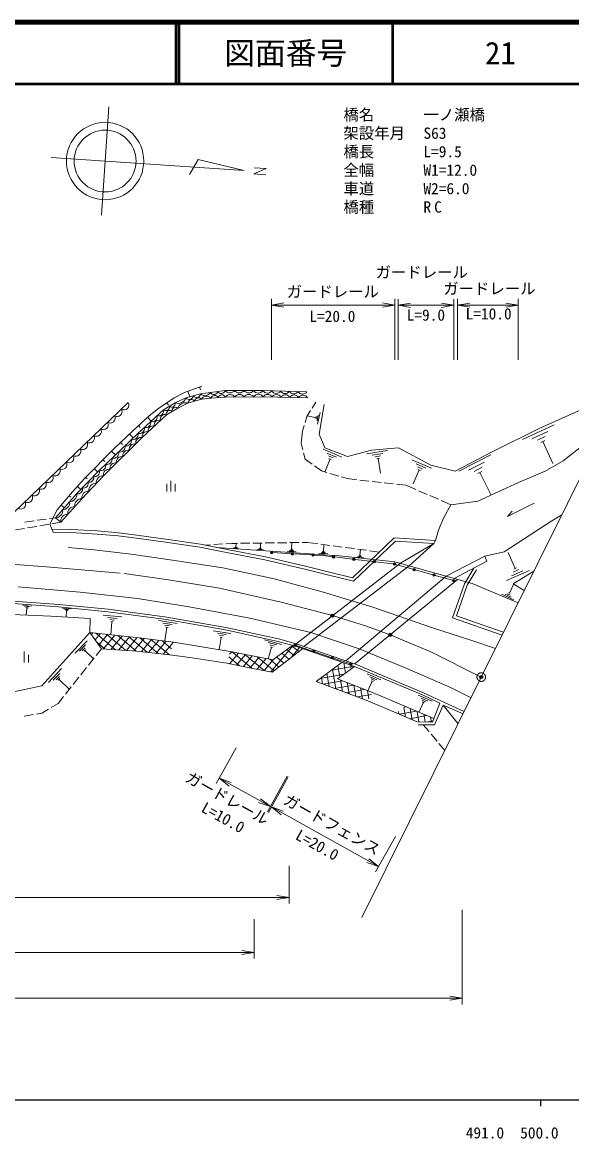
# Model space of a CAD drawing. Units: millimetres, scale not verified. Extents: x 40000 to 680000, y 20000 to 380000.
# Drawn here: x 483815 to 573095, y 198715 to 380000 of the extents above; entities that cross this region are included whole.
import ezdxf
from ezdxf.enums import TextEntityAlignment as Align

# ---------------------------------------------------------------- set-up
doc = ezdxf.new("R2010")
doc.units = ezdxf.units.MM
doc.header["$LTSCALE"] = 1000
doc.header["$PDMODE"] = 32
doc.header["$PDSIZE"] = 500
doc.linetypes.add('CHAIN', pattern=[18.5, 12, -1.5, 3.5, -1.5])
for name, color, linetype, lineweight in [('M-BMK', 2, 'CHAIN', 13), ('M-BMK-OTRS', 5, 'Continuous', 13), ('M-BMK-SRVR', 3, 'Continuous', 13), ('M-STR-HTXT', 7, 'Continuous', 13), ('M-STR-STR1', 1, 'Continuous', 13), ('M-STR-STRC', 7, 'Continuous', 13), ('M-TTL', 2, 'Continuous', 140), ('M-TTL-BAND', 7, 'Continuous', 25), ('M-TTL-LINE', 7, 'Continuous', 50), ('M-WORK', 1, 'Continuous', 13)]:
    doc.layers.add(name, color=color, linetype=linetype, lineweight=lineweight)
doc.layers.add('M-OTRS', color=6, linetype='Continuous')
doc.layers.add('M-TTL-TXT', color=7, linetype='Continuous')
doc.styles.add('ＭＳ ゴシック', font='')
doc.styles.get('ＭＳ ゴシック').set_extended_font_data('MS Gothic')

# ---------------------------------------------------------------- blocks, each defined once
blk = doc.blocks.new('open_arrow')
at = {"color": 0, "linetype": 'Continuous', "lineweight": -2}
blk.add_lwpolyline([(7.5, 1.25), (0, 0), (7.5, -1.25)], dxfattribs=at)

msp = doc.modelspace()

# ---------------------------------------------------------------- hatches: boundary and pattern name
at = {"layer": 'M-WORK'}
h = msp.add_hatch(dxfattribs=at)
h.set_pattern_fill('USER', color=256, style=0, pattern_type=2)
h.set_pattern_definition([(50, (499147, 279246), (-766.04, 642.79), []), (140, (499147, 279246), (-642.79, -766.04), [])])
h.paths.add_polyline_path([(496688, 278287), (502364, 277899), (507791, 277262), (508373, 279339), (502807, 280031), (494778, 280889)])
h = msp.add_hatch(dxfattribs=at)
h.set_pattern_fill('USER', color=256, style=0, pattern_type=2)
h.set_pattern_definition([(50, (519393, 276536), (-766.04, 642.79), []), (140, (519393, 276536), (-642.79, -766.04), [])])
h.paths.add_polyline_path([(517620, 277844), (524542, 276459), (527711, 278814), (528207, 278676), (529360, 278285), (524445, 274466), (521275, 275075), (517067, 275933)])
h = msp.add_hatch(dxfattribs=at)
h.set_pattern_fill('USER', color=256, style=0, pattern_type=2)
h.set_pattern_definition([(100, (537875, 271402), (-984.81, -173.65), []), (190, (537875, 271402), (173.65, -984.81), [])])
h.paths.add_polyline_path([(539944, 269793), (531582, 272950), (535799, 276102), (537819, 275417), (535043, 273393), (540747, 271164)])
h = msp.add_hatch(dxfattribs=at)
h.set_pattern_fill('USER', color=256, style=0, pattern_type=2)
h.set_pattern_definition([(100, (546976, 267970), (-984.8, -173.65), []), (190, (546976, 267970), (173.65, -984.8), [])])
h.paths.add_polyline_path([(546063, 268921), (550680, 266941), (550451, 266357), (547987, 266412), (544600, 267836)])

# ---------------------------------------------------------------- linework, layer by layer
at = {"layer": 'M-BMK'}
msp.add_lwpolyline([(476639, 292428), (487769, 291598), (500353, 290518), (507580, 289480), (515886, 288109), (525895, 285866), (534204, 283647), (539725, 281962), (543603, 280534), (550191, 277768), (558396, 273668)], dxfattribs=at)
msp.add_circle((558396, 273668), 700, dxfattribs=at)
at = {"layer": 'M-BMK-OTRS'}
for p, q in [((558396, 273668), (577798, 312730)), ((538995, 234605), (558396, 273668))]:
    msp.add_line(p, q, dxfattribs=at)
at = {"layer": 'M-BMK-SRVR'}
for p, q in [((496675, 348697), (497867, 366254)), ((519843, 355943), (488493, 358071)), ((512404, 357708), (510980, 355285)), ((519843, 355943), (512404, 357708)), ((523447, 356248), (521438, 355376)), ((521438, 355376), (523382, 355254)), ((521512, 356380), (523447, 356248))]:
    msp.add_line(p, q, dxfattribs=at)
for radius in [6284, 5028]:
    msp.add_circle((497271, 357476), radius, dxfattribs=at)
at = {"layer": 'M-OTRS'}
for p in [(534204, 283647), (543603, 280534), (558396, 273668)]:
    msp.add_point(p, dxfattribs=at)
at = {"layer": 'M-STR-HTXT'}
for p, q in [((524328, 325191), (524328, 335090)), ((524328, 334090), (544334, 334090)), ((544334, 325191), (544334, 335090)), ((544874, 325191), (544874, 335043)), ((544874, 334043), (553928, 334043)), ((553928, 325191), (553928, 335043)), ((554535, 325191), (554535, 335085)), ((554535, 334085), (564400, 334085)), ((564400, 325191), (564400, 335085)), ((518559, 262177), (515340, 256370)), ((526860, 257577), (523641, 251769)), ((527043, 257474), (523833, 251707)), ((515825, 257245), (524126, 252644)), ((524319, 252581), (541721, 242895)), ((544445, 247788), (541234, 242021)), ((527173, 243019), (527173, 236894)), ((75129, 237894), (527173, 237894)), ((555314, 235862), (555314, 220530)), ((521471, 234384), (521471, 227964)), ((291009, 228964), (521471, 228964)), ((291009, 221530), (555314, 221530))]:
    msp.add_line(p, q, dxfattribs=at)
at = {"layer": 'M-STR-STR1'}
for p, q in [((528296, 279097), (545252, 292157)), ((529569, 278636), (546666, 291758)), ((552673, 290068), (536407, 276318)), ((537911, 275852), (554535, 289528))]:
    msp.add_line(p, q, dxfattribs=at)
at = {"layer": 'M-STR-STRC'}
for p, q in [((524528, 293878), (527489, 293703)), ((527888, 293680), (530849, 293505)), ((531249, 293481), (532729, 293394)), ((532729, 293394), (534182, 293222)), ((534580, 293175), (537486, 292832)), ((537884, 292785), (540790, 292441)), ((541188, 292394), (544094, 292051)), ((544485, 291974), (547312, 291186)), ((547697, 291079), (550524, 290291)), ((550909, 290183), (553735, 289396)), ((528346, 278800), (530995, 277904)), ((531374, 277775), (534022, 276879)), ((534401, 276751), (537049, 275855))]:
    msp.add_line(p, q, dxfattribs=at)
for centre, radius in [((524328, 293890), 200), ((524328, 293890), 160), ((524328, 293890), 120), ((524328, 293890), 100), ((527689, 293691), 200), ((527689, 293691), 160), ((527689, 293691), 120), ((527689, 293691), 100), ((531049, 293493), 200), ((531049, 293493), 160), ((531049, 293493), 120), ((531049, 293493), 100), ((534381, 293199), 200), ((534381, 293199), 160), ((534381, 293199), 120), ((534381, 293199), 100), ((537685, 292808), 200), ((537685, 292808), 160), ((537685, 292808), 120), ((537685, 292808), 100), ((540989, 292418), 200), ((540989, 292418), 160), ((540989, 292418), 120), ((540989, 292418), 100), ((544293, 292028), 200), ((544293, 292028), 200), ((544293, 292028), 160), ((544293, 292028), 160), ((544293, 292028), 120), ((544293, 292028), 120), ((544293, 292028), 100), ((544293, 292028), 100), ((547505, 291132), 200), ((547505, 291132), 160), ((547505, 291132), 120), ((547505, 291132), 100), ((550716, 290237), 200), ((550716, 290237), 160), ((550716, 290237), 120), ((550716, 290237), 100), ((553928, 289342), 200), ((553928, 289342), 160), ((553928, 289342), 120), ((553928, 289342), 100), ((528157, 278864), 200), ((528157, 278864), 160), ((528157, 278864), 120), ((528157, 278864), 100), ((531184, 277839), 200), ((531184, 277839), 160), ((531184, 277839), 120), ((531184, 277839), 100), ((534211, 276815), 200), ((534211, 276815), 160), ((534211, 276815), 120), ((534211, 276815), 100), ((537238, 275791), 200), ((537238, 275791), 160), ((537238, 275791), 120), ((537238, 275791), 100)]:
    msp.add_circle(centre, radius, dxfattribs=at)
at = {"layer": 'M-TTL'}
msp.add_line((680000, 380000), (40000, 380000), dxfattribs=at)
at = {"layer": 'M-TTL-BAND'}
for p, q in [((40000, 205000), (579000, 205000)), ((568000, 205000), (568000, 204000))]:
    msp.add_line(p, q, dxfattribs=at)
at = {"layer": 'M-TTL-LINE'}
for p, q in [((508747, 380000), (508747, 370000)), ((509247, 380000), (509247, 370000)), ((543997, 380000), (543997, 370000)), ((40000, 370000), (680000, 370000))]:
    msp.add_line(p, q, dxfattribs=at)
at = {"layer": 'M-WORK'}
for p, q in [((510723, 320081), (511060, 319182)), ((512596, 320783), (512765, 320333)), ((480906, 298928), (501042, 318261)), ((507302, 318209), (507551, 317849)), ((531510, 318334), (530908, 317370)), ((504149, 315863), (504739, 315217)), ((530042, 315981), (529766, 315030)), ((530644, 316945), (530042, 315981)), ((531434, 315816), (530113, 316095)), ((531459, 315934), (531409, 315698)), ((531672, 316012), (531573, 315541)), ((531911, 316208), (531711, 315265)), ((532199, 316640), (531800, 314754)), ((502672, 314515), (502975, 314184)), ((529626, 314550), (529350, 313600)), ((565123, 312269), (570232, 314647)), ((501207, 313154), (501827, 312505)), ((529350, 313600), (529156, 311634)), ((566638, 312352), (569192, 313542)), ((567515, 312139), (568792, 312734)), ((568072, 311777), (568710, 312074)), ((568391, 311925), (570056, 308350)), ((498324, 310381), (498960, 309752)), ((499762, 311772), (500071, 311449)), ((529156, 311634), (529415, 310589)), ((529535, 310104), (529793, 309059)), ((532682, 310662), (535748, 309400)), ((533322, 310040), (534855, 309409)), ((539745, 309941), (543186, 310476)), ((540658, 309731), (542379, 309998)), ((496917, 308960), (497203, 308677)), ((529793, 309059), (530906, 308250)), ((533836, 309111), (532952, 306965)), ((533579, 309576), (534346, 309260)), ((533644, 309190), (534028, 309032)), ((541142, 309454), (542002, 309587)), ((541411, 309143), (541841, 309210)), ((541626, 309176), (542000, 306768)), ((547135, 308963), (550330, 307577)), ((547795, 308297), (549392, 307604)), ((554767, 307120), (559980, 309779)), ((556336, 307263), (558943, 308593)), ((495510, 307539), (496081, 306973)), ((531310, 307957), (532423, 307148)), ((532423, 307148), (533316, 306882)), ((533795, 306739), (535232, 306311)), ((548317, 307312), (547347, 305075)), ((548056, 307804), (548855, 307458)), ((548117, 307398), (548516, 307225)), ((557254, 307074), (558557, 307739)), ((557846, 306719), (558497, 307052)), ((558171, 306885), (560033, 303236)), ((492762, 304634), (493314, 304142)), ((494103, 306118), (494365, 305858)), ((507276, 303815), (507276, 305040)), ((507976, 303815), (507976, 305565)), ((508676, 303815), (508676, 305040)), ((535712, 306168), (536604, 305902)), ((536604, 305902), (538165, 305726)), ((538661, 305670), (540152, 305502)), ((540649, 305446), (542139, 305278)), ((542636, 305222), (544127, 305054)), ((544624, 304998), (546184, 304823)), ((546184, 304823), (547760, 304136)), ((491447, 303127), (491696, 302916)), ((548218, 303937), (549594, 303338)), ((550052, 303138), (551427, 302539)), ((490153, 301603), (490650, 301180)), ((551886, 302340), (553461, 301654)), ((486231, 299129), (487716, 299343)), ((488211, 299414), (489233, 299561)), ((489233, 299561), (490067, 298822)), ((482701, 297562), (484180, 297815)), ((484251, 298844), (485736, 299058)), ((484673, 297899), (486151, 298152)), ((486644, 298236), (488123, 298489)), ((488616, 298573), (490067, 298822)), ((488629, 297687), (491696, 297631)), ((491696, 297631), (495990, 297397)), ((495990, 297397), (499451, 297093)), ((488841, 297183), (491678, 297131)), ((491678, 297131), (495955, 296899)), ((495955, 296899), (499400, 296595)), ((499400, 296595), (502378, 296237)), ((499451, 297093), (502442, 296733)), ((502378, 296237), (507438, 295546)), ((502442, 296733), (507509, 296041)), ((507438, 295546), (512683, 294773)), ((507509, 296041), (512769, 295265)), ((525282, 295476), (526782, 295496)), ((527282, 295503), (528782, 295523)), ((527586, 294479), (527628, 295508)), ((529281, 295530), (530220, 295543)), ((530220, 295543), (531833, 295326)), ((537494, 289783), (544250, 296262)), ((537641, 289231), (544439, 295750)), ((544250, 296262), (550969, 295869)), ((544439, 295750), (550682, 295384)), ((512683, 294773), (517020, 293889)), ((512769, 295265), (517116, 294379)), ((513481, 295120), (514415, 295175)), ((514914, 295204), (516411, 295292)), ((516910, 295322), (517844, 295376)), ((517020, 293889), (523215, 292727)), ((517116, 294379), (523318, 293216)), ((517844, 295376), (518782, 295389)), ((518910, 294588), (518128, 294620)), ((518718, 294674), (518327, 294690)), ((518623, 294756), (518427, 294764)), ((518577, 294837), (518480, 294841)), ((518528, 294839), (518551, 295386)), ((519282, 295396), (520782, 295416)), ((521282, 295423), (522782, 295443)), ((523030, 294333), (521949, 294377)), ((522764, 294452), (522224, 294474)), ((522633, 294566), (522363, 294577)), ((522570, 294676), (522435, 294682)), ((522503, 294679), (522533, 295436)), ((523282, 295449), (524782, 295470)), ((528303, 294008), (526833, 294067)), ((527942, 294170), (527206, 294199)), ((527764, 294324), (527396, 294339)), ((527678, 294475), (527494, 294482)), ((533467, 293669), (531996, 293729)), ((532329, 295260), (533816, 295061)), ((533105, 293831), (532370, 293861)), ((532927, 293986), (532560, 294001)), ((532842, 294137), (532658, 294144)), ((532750, 294140), (532791, 295170)), ((534311, 294994), (535798, 294795)), ((536294, 294728), (537780, 294529)), ((538276, 294463), (539763, 294263)), ((538691, 293481), (538788, 294394)), ((540258, 294197), (541871, 293981)), ((563903, 291292), (562775, 293909)), ((523215, 292727), (529708, 291207)), ((523318, 293216), (529825, 291694)), ((539302, 293021), (537998, 293159)), ((538990, 293186), (538338, 293255)), ((538840, 293334), (538514, 293368)), ((538773, 293473), (538610, 293490)), ((529708, 291207), (533414, 290295)), ((529825, 291694), (533535, 290780)), ((533414, 290295), (537641, 289231)), ((533535, 290780), (537494, 289783)), ((555652, 288834), (557202, 291363)), ((556106, 288619), (557629, 291101)), ((566256, 290976), (562517, 289365)), ((565160, 290947), (563291, 290141)), ((564531, 291119), (563597, 290716)), ((564137, 291392), (563669, 291191)), ((553727, 283292), (555652, 288834)), ((554364, 283600), (556106, 288619)), ((562966, 287292), (563625, 288688)), ((563681, 286223), (561687, 287164)), ((563276, 286658), (562279, 287128)), ((563121, 286975), (562623, 287210)), ((563091, 287233), (562842, 287351)), ((480818, 285719), (489722, 285083)), ((480841, 286119), (489756, 285482)), ((483873, 285298), (485325, 285167)), ((484223, 285120), (484949, 285055)), ((484391, 284959), (484754, 284926)), ((484560, 284797), (484468, 283781)), ((484469, 284806), (484650, 284789)), ((489722, 285083), (497739, 284281)), ((489756, 285482), (497786, 284679)), ((490362, 284879), (491757, 284753)), ((490698, 284708), (491395, 284645)), ((497786, 284679), (507283, 283405)), ((490860, 284552), (491208, 284521)), ((491021, 284397), (490933, 283421)), ((490934, 284405), (491109, 284389)), ((496945, 283715), (499999, 283440)), ((497681, 283341), (499208, 283203)), ((497739, 284281), (507222, 283010)), ((498035, 283001), (498798, 282932)), ((505945, 282871), (508975, 282399)), ((507222, 283010), (517090, 281296)), ((507283, 283405), (517167, 281688)), ((561789, 280498), (553727, 283292)), ((561952, 280970), (554364, 283600)), ((498389, 282661), (498196, 280524)), ((498198, 282679), (498580, 282644)), ((506655, 282450), (508170, 282214)), ((506987, 282088), (507744, 281970)), ((507318, 281726), (506988, 279606)), ((507129, 281756), (507508, 281697)), ((514851, 281187), (517685, 280746)), ((517090, 281296), (525349, 279473)), ((517167, 281688), (525446, 279861)), ((492402, 277580), (494347, 279585)), ((515516, 280794), (516932, 280573)), ((515826, 280455), (516534, 280345)), ((516136, 280117), (515827, 278134)), ((515959, 280144), (516313, 280089)), ((523154, 279734), (525921, 278981)), ((523771, 279269), (525154, 278893)), ((525349, 279473), (528207, 278676)), ((525446, 279861), (528325, 279058)), ((484113, 276058), (484113, 277808)), ((493089, 277887), (494061, 278889)), ((493532, 277943), (494019, 278444)), ((493854, 277874), (494098, 278124)), ((493976, 277999), (495380, 276637)), ((495801, 277168), (496688, 278287)), ((524312, 278527), (523785, 276590)), ((524041, 278898), (524733, 278710)), ((524139, 278574), (524485, 278480)), ((528207, 278676), (537819, 275417)), ((528325, 279058), (537961, 275791)), ((484813, 276058), (484813, 277283)), ((494558, 275602), (495490, 276777)), ((537961, 275791), (549036, 271139)), ((488057, 272820), (490202, 275046)), ((488816, 273162), (489888, 274275)), ((489306, 273225), (489843, 273782)), ((493315, 274035), (494247, 275210)), ((537819, 275417), (548873, 270774)), ((539849, 274180), (542078, 273201)), ((489663, 273150), (489931, 273428)), ((489797, 273289), (491355, 271787)), ((490829, 270901), (491761, 272076)), ((492072, 272468), (493004, 273643)), ((540670, 273022), (539984, 271462)), ((540308, 273713), (541423, 273223)), ((540489, 273367), (541046, 273123)), ((540530, 273083), (540809, 272961)), ((489630, 269391), (490518, 270510)), ((548166, 270732), (550395, 269754)), ((548625, 270265), (549740, 269775)), ((548873, 270774), (551661, 269449)), ((549036, 271139), (551832, 269810)), ((486972, 267813), (488087, 268475)), ((488516, 268730), (489630, 269391)), ((548987, 269574), (548301, 268014)), ((548806, 269920), (549363, 269675)), ((548847, 269635), (549126, 269513)), ((551832, 269810), (555628, 268093)), ((552200, 269139), (555469, 267726)), ((552200, 269139), (554640, 266104)), ((484129, 267327), (485607, 267580)), ((486100, 267664), (486972, 267813)), ((548967, 265941), (549920, 264810)), ((550243, 264427), (551209, 263280)), ((551531, 262898), (552485, 261766))]:
    msp.add_line(p, q, dxfattribs=at)
for points in [[(512975, 320925), (510182, 319879), (508471, 319017), (505961, 317282), (504423, 316113), (501753, 313677), (498627, 310686), (493926, 305939), (491997, 303775), (489505, 300840), (488280, 298516), (488841, 297183)], [(489233, 299561), (492643, 303457), (496317, 307213), (502602, 313249), (506782, 317098), (508638, 318205), (510410, 319008), (512791, 319645), (514397, 319894), (516778, 320226), (522924, 320199), (530068, 320005)], [(530179, 319036), (522952, 319202), (516805, 319146), (514461, 318971), (512929, 318786), (510733, 318159), (509071, 317328), (507225, 316276), (503312, 312566), (496999, 306364), (493474, 302635), (490067, 298822)], [(532859, 317919), (532056, 313101), (532970, 310914), (536653, 309502), (540557, 310526), (544931, 310886), (550220, 308090), (554179, 307093), (560270, 310305), (567912, 314084), (575056, 317282)], [(553461, 301654), (557823, 302240), (564461, 305278), (568781, 307106), (571730, 308767), (577959, 313668)], [(550682, 295384), (550969, 295869), (551468, 297537), (552335, 299586), (553461, 301654)], [(563441, 300636), (562665, 299750), (567012, 301938)], [(558987, 293310), (562144, 294003), (569841, 299070), (571481, 300011)], [(491269, 294713), (495489, 294339), (501498, 293619), (508198, 292678), (516394, 291404), (524755, 289605), (532563, 287528), (540759, 285009), (550643, 281631), (556846, 279609), (560705, 278317)], [(564400, 285756), (556932, 288870), (544334, 292414), (535370, 293341), (515382, 294733)], [(545252, 292157), (550682, 295384), (546666, 291758)], [(552673, 290068), (558987, 293310), (559319, 292508), (553999, 289695)], [(565385, 287739), (563604, 288795), (566955, 290899)], [(483117, 288337), (493210, 287465), (502554, 286427), (510944, 285056), (520787, 283229), (530713, 280903), (538562, 278245), (545913, 275255), (553306, 272015), (556734, 270322)], [(529360, 278285), (524445, 274466), (521275, 275075), (517067, 275933), (511418, 276791), (507791, 277262), (502364, 277899), (496688, 278287), (494778, 280889), (502807, 280031), (508373, 279339), (517620, 277844), (524542, 276459), (527711, 278814)], [(551661, 269449), (550451, 266357), (547987, 266412), (539944, 269793), (531582, 272950), (535799, 276102)], [(537819, 275417), (535043, 273393), (540747, 271164), (546063, 268921), (550680, 266941)], [(552200, 269139), (550811, 265941), (548125, 265941)]]:
    msp.add_lwpolyline(points, dxfattribs=at)
msp.add_lwpolyline([(494778, 280889), (494858, 283179), (488459, 283567), (480927, 283871), (470323, 284093), (464093, 281878), (460909, 277891), (460660, 274764), (467647, 266477), (470263, 262427), (474167, 260434), (477019, 262372), (481338, 271066), (487014, 272229)], close=True, dxfattribs=at)
for centre, radius, start, end in [((510934, 319433), 675, 218.99515, 350.9506), ((512124, 319751), 675, 218.99515, 350.9506), ((513498, 320387), 1025, 226.40066, 331.2401), ((513760, 318339), 944, 42.06329, 151.67669), ((514957, 320226), 652, 210.65613, 345.23081), ((515065, 318784), 632, 25.79755, 162.75832), ((516148, 320392), 652, 210.65613, 345.23081), ((516237, 318872), 632, 25.79755, 162.75832), ((517549, 320761), 938, 214.73887, 324.74495), ((517579, 318615), 938, 35.51455, 145.51777), ((519085, 320754), 938, 214.73887, 324.74495), ((519115, 318629), 938, 35.51455, 145.51777), ((520622, 320747), 938, 214.73887, 324.74495), ((520652, 318643), 938, 35.51455, 145.51777), ((522159, 320740), 938, 214.73887, 324.74495), ((522189, 318657), 938, 35.51455, 145.51777), ((523651, 320617), 838, 209.97016, 326.92153), ((523664, 318732), 853, 30.76529, 146.60089), ((525079, 320579), 838, 209.97016, 326.92153), ((525110, 318699), 853, 30.76529, 146.60089), ((526508, 320540), 838, 209.97016, 326.92153), ((526555, 318666), 853, 30.76529, 146.60089), ((527937, 320501), 838, 209.97016, 326.92153), ((528000, 318633), 853, 30.76529, 146.60089), ((529365, 320462), 838, 209.97016, 326.92153), ((529446, 318599), 853, 30.76529, 146.60089), ((500343, 317869), 801, 238.36976, 29.29934), ((507162, 317516), 565, 227.79363, 13.88203), ((508089, 318070), 565, 227.79363, 13.88203), ((508685, 316933), 553, 45.71897, 193.64731), ((509118, 319502), 1383, 249.66991, 339.08302), ((510295, 316958), 1278, 69.95994, 163.17016), ((511339, 318116), 608, 35.93178, 175.95901), ((512437, 318430), 608, 35.93178, 175.95901), ((498106, 315720), 801, 238.36976, 29.29934), ((499224, 316795), 801, 238.36976, 29.29934), ((504923, 315971), 831, 253.86027, 11.40071), ((505968, 316933), 831, 253.86027, 11.40071), ((506989, 315545), 768, 72.10259, 194.84606), ((507763, 316407), 553, 45.71897, 193.64731), ((495868, 313572), 801, 238.36976, 29.29934), ((496987, 314646), 801, 238.36976, 29.29934), ((502833, 314047), 831, 253.86027, 11.40071), ((503878, 315009), 831, 253.86027, 11.40071), ((505033, 313690), 768, 72.10259, 194.84606), ((506011, 314618), 768, 72.10259, 194.84606), ((493631, 311424), 801, 238.36976, 29.29934), ((494750, 312498), 801, 238.36976, 29.29934), ((500712, 312071), 859, 256.14656, 11.53618), ((501760, 313077), 859, 256.14656, 11.53618), ((503123, 311707), 880, 77.5429, 191.44304), ((504055, 312763), 768, 72.10259, 194.84606), ((492512, 310350), 801, 238.36976, 29.29934), ((498617, 310059), 859, 256.14656, 11.53618), ((499665, 311065), 859, 256.14656, 11.53618), ((501018, 309639), 880, 77.5429, 191.44304), ((502070, 310673), 880, 77.5429, 191.44304), ((490275, 308202), 801, 238.36976, 29.29934), ((491394, 309276), 801, 238.36976, 29.29934), ((496522, 308047), 859, 256.14656, 11.53618), ((497570, 309053), 859, 256.14656, 11.53618), ((498914, 307572), 880, 77.5429, 191.44304), ((499966, 308606), 880, 77.5429, 191.44304), ((488038, 306054), 801, 238.36976, 29.29934), ((489156, 307128), 801, 238.36976, 29.29934), ((495615, 306981), 739, 252.95091, 18.33019), ((497862, 306538), 880, 77.5429, 191.44304), ((486919, 304980), 801, 238.36976, 29.29934), ((493778, 305102), 739, 252.95091, 18.33019), ((494697, 306041), 739, 252.95091, 18.33019), ((495756, 304009), 1114, 86.47232, 186.73424), ((496931, 305252), 1114, 86.47232, 186.73424), ((484682, 302832), 801, 238.36976, 29.29934), ((485800, 303906), 801, 238.36976, 29.29934), ((491525, 303289), 1131, 269.05434, 8.53522), ((492860, 304163), 739, 252.95091, 18.33019), ((494581, 302766), 1114, 86.47232, 186.73424), ((483563, 301758), 801, 238.36976, 29.29934), ((490388, 301990), 1131, 269.05434, 8.53522), ((492299, 300257), 1108, 87.94086, 188.50939), ((493434, 301528), 1108, 87.94086, 188.50939), ((489251, 300692), 1131, 269.05434, 8.53522), ((491163, 298986), 1108, 87.94086, 188.50939)]:
    msp.add_arc(centre, radius, start, end, dxfattribs=at)

# ---------------------------------------------------------------- block references
at = {"layer": 'M-STR-HTXT', "xscale": 267, "yscale": 267}
for p in [(524328, 334090), (544874, 334043), (554535, 334085)]:
    msp.add_blockref('open_arrow', p, dxfattribs=at)
for p, rotation in [((544334, 334090), 180), ((553928, 334043), 180), ((564400, 334085), 180), ((515825, 257245), 331), ((524126, 252644), 151), ((524319, 252581), 330.9), ((541721, 242895), 150.9), ((527173, 237894), 180), ((521471, 228964), 180), ((555314, 221530), 180)]:
    msp.add_blockref('open_arrow', p, dxfattribs=dict(at, rotation=rotation))

# ---------------------------------------------------------------- texts
at = {"layer": 'M-STR-HTXT', "style": 'ＭＳ ゴシック'}
for s, p in [('橋名', (536000, 365000)), ('一ノ瀬橋', (549000, 365000)), ('架設年月', (536000, 362000)), ('S63', (549000, 362000)), ('橋長', (536000, 359000)), ('L=9.5', (549000, 359000)), ('全幅', (536000, 356000)), ('W1=12.0', (549000, 356000)), ('車道', (536000, 353000)), ('W2=6.0', (549000, 353000)), ('橋種', (536000, 350000))]:
    msp.add_text(s, height=1833, dxfattribs=at).set_placement(p, align=Align.MIDDLE_LEFT)
for s, p in [('ガードレール', (548720, 337952)), ('ガードレール', (534267, 334795)), ('ガードレール', (559726, 335293)), ('L=10.0', (559600, 331200)), ('L=20.0', (534200, 330800)), ('L=9.0', (549400, 331000))]:
    msp.add_text(s, height=1833, dxfattribs=at).set_placement(p, align=Align.BOTTOM_CENTER)
for s, rotation, p in [('ガードレール', 330.898, (516402, 252718)), ('ガードフェンス', 330.898, (533417, 248453)), ('L=10.0', 331.003, (515745, 249595)), ('L=20.0', 330.898, (531049, 245131))]:
    msp.add_text(s, height=1833, rotation=rotation, dxfattribs=at).set_placement(p, align=Align.BOTTOM_CENTER)
at = {"layer": 'M-STR-HTXT', "insert": (549000, 350000), "char_height": 1833, "attachment_point": 4, "style": 'ＭＳ ゴシック'}
msp.add_mtext('\\T1.4;RC', dxfattribs=at)
at = {"layer": 'M-TTL-BAND', "style": 'ＭＳ ゴシック'}
for s, p in [('491.0', (559000, 198195)), ('500.0', (567844, 198195))]:
    msp.add_text(s, height=1833, dxfattribs=at).set_placement(p, align=Align.BOTTOM_CENTER)
at = {"layer": 'M-TTL-TXT', "style": 'ＭＳ ゴシック'}
for s, p in [('図面番号', (526622, 375000)), ('21', (561497, 375000))]:
    msp.add_text(s, height=3666, dxfattribs=at).set_placement(p, align=Align.MIDDLE_CENTER)

doc.saveas('drawing.dxf')
